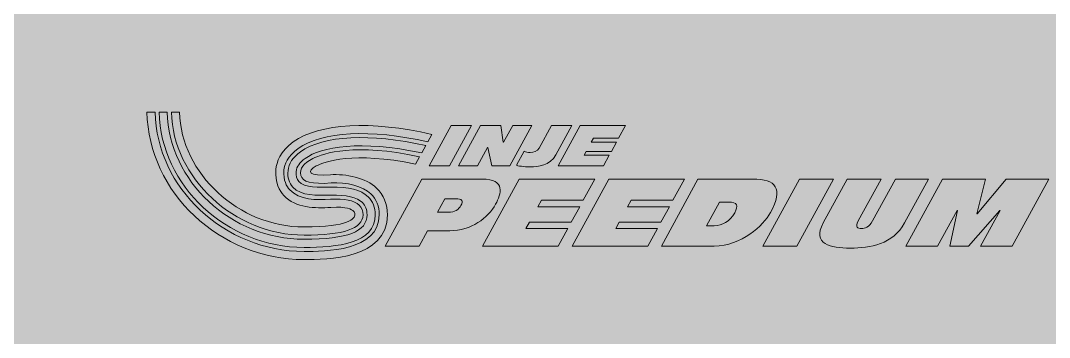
# Model space of a CAD drawing. Extents: x 127 to 452, y 317 to 642.
# Drawn here: x 216.1 to 343.7, y 522.6 to 561.9 of the extents above; entities that cross this region are included whole.
import ezdxf

# ---------------------------------------------------------------- set-up
doc = ezdxf.new("R2010")
doc.units = 0
doc.header["$MEASUREMENT"] = 0
doc.layers.add('Layer 1', color=7, linetype='Continuous', lineweight=0)
picture_1 = doc.add_image_def('image1.png', size_in_pixel=(1200, 1200))

# ---------------------------------------------------------------- blocks, each defined once
blk = doc.blocks.new('Block_2')
at = {"layer": 'Layer 1', "true_color": 0xd61619, "transparency": 33554687}
h = blk.add_hatch(color=12, dxfattribs=at)
h.dxf.hatch_style = 2
edge = h.paths.add_edge_path()
edge.add_spline(control_points=[(267.81, 538.11), (267.81, 538.11), (269.16, 538.11), (269.16, 538.11), (269.95, 538.11), (270.44, 538.45), (270.72, 538.96), (271.04, 539.54), (270.85, 539.79), (270.08, 539.79), (270.08, 539.79), (268.73, 539.79), (268.73, 539.79), (268.73, 539.79), (267.81, 538.11), (267.81, 538.11)], knot_values=[0, 0, 0, 0, 1, 1, 1, 2, 2, 2, 3, 3, 3, 4, 4, 4, 5, 5, 5, 5], degree=3, periodic=0)
edge = h.paths.add_edge_path()
edge.add_spline(control_points=[(265.86, 542.23), (265.86, 542.23), (273.31, 542.23), (273.31, 542.23), (276.33, 542.23), (275.7, 540.38), (275.02, 539.13), (274.07, 537.41), (271.98, 535.82), (269.35, 535.82), (269.35, 535.82), (266.56, 535.82), (266.56, 535.82), (266.56, 535.82), (265.52, 533.92), (265.52, 533.92), (265.52, 533.92), (261.31, 533.92), (261.31, 533.92), (261.31, 533.92), (265.86, 542.23), (265.86, 542.23)], knot_values=[0, 0, 0, 0, 1, 1, 1, 2, 2, 2, 3, 3, 3, 4, 4, 4, 5, 5, 5, 6, 6, 6, 7, 7, 7, 7], degree=3, periodic=0)
h = blk.add_hatch(color=12, dxfattribs=at)
h.dxf.hatch_style = 2
h.paths.add_polyline_path([(277.92, 542.23), (287.31, 542.23), (285.87, 539.6), (280.69, 539.6), (280.25, 538.8), (285.44, 538.8), (284.38, 536.87), (279.2, 536.87), (278.77, 536.09), (283.95, 536.09), (282.76, 533.92), (273.38, 533.92)])
h = blk.add_hatch(color=12, dxfattribs=at)
h.dxf.hatch_style = 2
h.paths.add_polyline_path([(289.05, 542.23), (298.43, 542.23), (296.99, 539.6), (291.81, 539.6), (291.38, 538.8), (296.56, 538.8), (295.5, 536.87), (290.32, 536.87), (289.9, 536.09), (295.08, 536.09), (293.88, 533.92), (284.5, 533.92)])
h = blk.add_hatch(color=12, dxfattribs=at)
h.dxf.hatch_style = 2
edge = h.paths.add_edge_path()
edge.add_spline(control_points=[(301.15, 536.45), (301.15, 536.45), (302.1, 536.45), (302.1, 536.45), (303.1, 536.45), (304.05, 536.97), (304.65, 538.06), (305.12, 538.92), (305.02, 539.38), (303.89, 539.38), (303.89, 539.38), (302.75, 539.38), (302.75, 539.38), (302.75, 539.38), (301.15, 536.45), (301.15, 536.45)], knot_values=[0, 0, 0, 0, 1, 1, 1, 2, 2, 2, 3, 3, 3, 4, 4, 4, 5, 5, 5, 5], degree=3, periodic=0)
edge = h.paths.add_edge_path()
edge.add_spline(control_points=[(300.1, 542.23), (300.1, 542.23), (306.88, 542.23), (306.88, 542.23), (309.78, 542.23), (310.73, 541.1), (309.08, 538.07), (308.22, 536.5), (305.48, 533.92), (302.12, 533.92), (302.12, 533.92), (295.56, 533.92), (295.56, 533.92), (295.56, 533.92), (300.1, 542.23), (300.1, 542.23)], knot_values=[0, 0, 0, 0, 1, 1, 1, 2, 2, 2, 3, 3, 3, 4, 4, 4, 5, 5, 5, 5], degree=3, periodic=0)
h = blk.add_hatch(color=12, dxfattribs=at)
h.dxf.hatch_style = 2
h.paths.add_polyline_path([(312.68, 542.23), (316.89, 542.23), (312.34, 533.92), (308.14, 533.92)])
h = blk.add_hatch(color=12, dxfattribs=at)
h.dxf.hatch_style = 2
edge = h.paths.add_edge_path()
edge.add_spline(control_points=[(325.71, 536.8), (324.26, 534.15), (321.48, 533.67), (318.97, 533.67), (316.56, 533.67), (314.18, 534.15), (315.63, 536.8), (315.63, 536.8), (318.6, 542.23), (318.6, 542.23), (318.6, 542.23), (322.8, 542.23), (322.8, 542.23), (322.8, 542.23), (319.96, 537.04), (319.96, 537.04), (319.53, 536.26), (319.92, 536.1), (320.36, 536.1), (320.79, 536.1), (321.31, 536.26), (321.74, 537.04), (321.74, 537.04), (324.58, 542.23), (324.58, 542.23), (324.58, 542.23), (328.68, 542.23), (328.68, 542.23), (328.68, 542.23), (325.71, 536.8), (325.71, 536.8)], knot_values=[0, 0, 0, 0, 1, 1, 1, 2, 2, 2, 3, 3, 3, 4, 4, 4, 5, 5, 5, 6, 6, 6, 7, 7, 7, 8, 8, 8, 9, 9, 9, 10, 10, 10, 10], degree=3, periodic=0)
h = blk.add_hatch(color=12, dxfattribs=at)
h.dxf.hatch_style = 2
h.paths.add_polyline_path([(330.4, 542.23), (335.75, 542.23), (334.68, 537.93), (334.7, 537.93), (338.3, 542.23), (343.61, 542.23), (339.06, 533.92), (335.11, 533.92), (337.54, 538.35), (337.52, 538.35), (333.64, 533.92), (331.31, 533.92), (332.25, 538.35), (332.23, 538.35), (329.81, 533.92), (325.86, 533.92)])
at = {"layer": 'Layer 1'}
for points in [[(277.92, 542.23), (287.31, 542.23), (285.87, 539.6), (280.69, 539.6), (280.25, 538.8), (285.44, 538.8), (284.38, 536.87), (279.2, 536.87), (278.77, 536.09), (283.95, 536.09), (282.76, 533.92), (273.38, 533.92)], [(289.05, 542.23), (298.43, 542.23), (296.99, 539.6), (291.81, 539.6), (291.38, 538.8), (296.56, 538.8), (295.5, 536.87), (290.32, 536.87), (289.9, 536.09), (295.08, 536.09), (293.88, 533.92), (284.5, 533.92)], [(312.68, 542.23), (316.89, 542.23), (312.34, 533.92), (308.14, 533.92)], [(330.4, 542.23), (335.75, 542.23), (334.68, 537.93), (334.7, 537.93), (338.3, 542.23), (343.61, 542.23), (339.06, 533.92), (335.11, 533.92), (337.54, 538.35), (337.52, 538.35), (333.64, 533.92), (331.31, 533.92), (332.25, 538.35), (332.23, 538.35), (329.81, 533.92), (325.86, 533.92)]]:
    blk.add_lwpolyline(points, close=True, dxfattribs=at)
for points, knots in [([(265.86, 542.23), (265.86, 542.23), (273.31, 542.23), (273.31, 542.23), (276.33, 542.23), (275.7, 540.38), (275.02, 539.13), (274.07, 537.41), (271.98, 535.82), (269.35, 535.82), (269.35, 535.82), (266.56, 535.82), (266.56, 535.82), (266.56, 535.82), (265.52, 533.92), (265.52, 533.92), (265.52, 533.92), (261.31, 533.92), (261.31, 533.92), (261.31, 533.92), (265.86, 542.23), (265.86, 542.23)], [0, 0, 0, 0, 1, 1, 1, 2, 2, 2, 3, 3, 3, 4, 4, 4, 5, 5, 5, 6, 6, 6, 7, 7, 7, 7]), ([(300.1, 542.23), (300.1, 542.23), (306.88, 542.23), (306.88, 542.23), (309.78, 542.23), (310.73, 541.1), (309.08, 538.07), (308.22, 536.5), (305.48, 533.92), (302.12, 533.92), (302.12, 533.92), (295.56, 533.92), (295.56, 533.92), (295.56, 533.92), (300.1, 542.23), (300.1, 542.23)], [0, 0, 0, 0, 1, 1, 1, 2, 2, 2, 3, 3, 3, 4, 4, 4, 5, 5, 5, 5]), ([(325.71, 536.8), (324.26, 534.15), (321.48, 533.67), (318.97, 533.67), (316.56, 533.67), (314.18, 534.15), (315.63, 536.8), (315.63, 536.8), (318.6, 542.23), (318.6, 542.23), (318.6, 542.23), (322.8, 542.23), (322.8, 542.23), (322.8, 542.23), (319.96, 537.04), (319.96, 537.04), (319.53, 536.26), (319.92, 536.1), (320.36, 536.1), (320.79, 536.1), (321.31, 536.26), (321.74, 537.04), (321.74, 537.04), (324.58, 542.23), (324.58, 542.23), (324.58, 542.23), (328.68, 542.23), (328.68, 542.23), (328.68, 542.23), (325.71, 536.8), (325.71, 536.8)], [0, 0, 0, 0, 1, 1, 1, 2, 2, 2, 3, 3, 3, 4, 4, 4, 5, 5, 5, 6, 6, 6, 7, 7, 7, 8, 8, 8, 9, 9, 9, 10, 10, 10, 10]), ([(267.81, 538.11), (267.81, 538.11), (269.16, 538.11), (269.16, 538.11), (269.95, 538.11), (270.44, 538.45), (270.72, 538.96), (271.04, 539.54), (270.85, 539.79), (270.08, 539.79), (270.08, 539.79), (268.73, 539.79), (268.73, 539.79), (268.73, 539.79), (267.81, 538.11), (267.81, 538.11)], [0, 0, 0, 0, 1, 1, 1, 2, 2, 2, 3, 3, 3, 4, 4, 4, 5, 5, 5, 5]), ([(301.15, 536.45), (301.15, 536.45), (302.1, 536.45), (302.1, 536.45), (303.1, 536.45), (304.05, 536.97), (304.65, 538.06), (305.12, 538.92), (305.02, 539.38), (303.89, 539.38), (303.89, 539.38), (302.75, 539.38), (302.75, 539.38), (302.75, 539.38), (301.15, 536.45), (301.15, 536.45)], [0, 0, 0, 0, 1, 1, 1, 2, 2, 2, 3, 3, 3, 4, 4, 4, 5, 5, 5, 5])]:
    blk.add_open_spline(points, degree=3, knots=knots, dxfattribs=at)
blk = doc.blocks.new('Block_3')
at = {"layer": 'Layer 1', "true_color": 0xd61619, "transparency": 33554687}
h = blk.add_hatch(color=12, dxfattribs=at)
h.dxf.hatch_style = 2
edge = h.paths.add_edge_path()
edge.add_spline(control_points=[(251.27, 532.25), (254.1, 532.25), (261.6, 532.25), (261.6, 537.81), (261.6, 539.13), (261.14, 540.27), (260.26, 541.12), (258.97, 542.38), (256.41, 542.92), (254.54, 542.76), (251.8, 542.52), (251.51, 543.23), (252.79, 543.88), (253.74, 544.36), (257.36, 545.7), (265.1, 544.09), (265.1, 544.09), (265.6, 545.01), (265.6, 545.01), (257.59, 546.73), (253.68, 545.44), (252.34, 544.78), (251.18, 544.2), (250.71, 543.54), (250.87, 542.69), (251.02, 541.88), (252.25, 541.57), (254.61, 541.75), (256.5, 541.89), (258.62, 541.31), (259.56, 540.4), (260.24, 539.74), (260.59, 538.85), (260.59, 537.81), (260.59, 533.26), (253.82, 533.26), (251.27, 533.26), (241.38, 533.26), (233, 541.14), (232.81, 550.54), (232.81, 550.54), (231.8, 550.54), (231.8, 550.54), (231.99, 540.59), (240.83, 532.25), (251.27, 532.25)], knot_values=[0, 0, 0, 0, 1, 1, 1, 2, 2, 2, 3, 3, 3, 4, 4, 4, 5, 5, 5, 6, 6, 6, 7, 7, 7, 8, 8, 8, 9, 9, 9, 10, 10, 10, 11, 11, 11, 12, 12, 12, 13, 13, 13, 14, 14, 14, 15, 15, 15, 15], degree=3, periodic=0)
h = blk.add_hatch(color=12, dxfattribs=at)
h.dxf.hatch_style = 2
edge = h.paths.add_edge_path()
edge.add_spline(control_points=[(251.27, 533.76), (255.38, 533.76), (260.09, 534.22), (260.09, 537.81), (260.09, 538.72), (259.79, 539.47), (259.21, 540.04), (258.32, 540.9), (256.77, 541.3), (254.61, 541.25), (254.61, 541.25), (254.51, 541.24), (254.51, 541.24), (253.17, 541.2), (251.33, 541.15), (250.61, 541.92), (250.34, 542.21), (250.23, 542.63), (250.28, 543.19), (250.34, 543.75), (250.72, 544.31), (251.4, 544.79), (253.41, 546.24), (258.24, 547.12), (265.86, 545.47), (265.86, 545.47), (266.37, 546.39), (266.37, 546.39), (259.45, 547.94), (253.66, 547.66), (250.81, 545.61), (249.89, 544.95), (249.36, 544.15), (249.28, 543.28), (249.2, 542.43), (249.4, 541.74), (249.88, 541.23), (250.91, 540.13), (252.92, 540.19), (254.54, 540.24), (254.54, 540.24), (254.64, 540.24), (254.64, 540.24), (256.49, 540.3), (257.83, 539.97), (258.51, 539.31), (258.9, 538.94), (259.08, 538.45), (259.08, 537.81), (259.08, 535.71), (256.67, 534.77), (251.27, 534.77), (242.2, 534.77), (234.51, 541.96), (234.32, 550.54), (234.32, 550.54), (233.31, 550.54), (233.31, 550.54), (233.5, 541.41), (241.65, 533.76), (251.27, 533.76)], knot_values=[0, 0, 0, 0, 1, 1, 1, 2, 2, 2, 3, 3, 3, 4, 4, 4, 5, 5, 5, 6, 6, 6, 7, 7, 7, 8, 8, 8, 9, 9, 9, 10, 10, 10, 11, 11, 11, 12, 12, 12, 13, 13, 13, 14, 14, 14, 15, 15, 15, 16, 16, 16, 17, 17, 17, 18, 18, 18, 19, 19, 19, 20, 20, 20, 20], degree=3, periodic=0)
h = blk.add_hatch(color=12, dxfattribs=at)
h.dxf.hatch_style = 2
edge = h.paths.add_edge_path()
edge.add_spline(control_points=[(250.52, 546.02), (253.51, 548.17), (259.5, 548.46), (266.62, 546.85), (266.62, 546.85), (267.12, 547.77), (267.12, 547.77), (259.6, 549.52), (253.19, 549.18), (249.93, 546.84), (248.31, 545.68), (247.86, 544.34), (247.78, 543.42), (247.63, 541.8), (248.24, 540.77), (248.78, 540.19), (250.23, 538.64), (252.65, 538.59), (254.6, 538.72), (256.57, 538.86), (257.22, 538.45), (257.4, 538.27), (257.53, 538.15), (257.58, 538.01), (257.57, 537.83), (257.56, 537.37), (256.9, 536.29), (251.27, 536.29), (243.16, 536.29), (236.03, 542.91), (235.83, 550.54), (235.83, 550.54), (234.82, 550.54), (234.82, 550.54), (235.02, 542.37), (242.62, 535.28), (251.27, 535.28), (256.19, 535.28), (258.51, 536.08), (258.58, 537.79), (258.6, 538.26), (258.44, 538.67), (258.11, 538.99), (257.48, 539.6), (256.28, 539.85), (254.53, 539.73), (252.81, 539.61), (250.68, 539.64), (249.51, 540.88), (249.11, 541.31), (248.66, 542.08), (248.78, 543.33), (248.85, 544.04), (249.2, 545.08), (250.52, 546.02)], knot_values=[0, 0, 0, 0, 1, 1, 1, 2, 2, 2, 3, 3, 3, 4, 4, 4, 5, 5, 5, 6, 6, 6, 7, 7, 7, 8, 8, 8, 9, 9, 9, 10, 10, 10, 11, 11, 11, 12, 12, 12, 13, 13, 13, 14, 14, 14, 15, 15, 15, 16, 16, 16, 17, 17, 17, 18, 18, 18, 18], degree=3, periodic=0)
at = {"layer": 'Layer 1'}
for points, knots in [([(251.27, 532.25), (254.1, 532.25), (261.6, 532.25), (261.6, 537.81), (261.6, 539.13), (261.14, 540.27), (260.26, 541.12), (258.97, 542.38), (256.41, 542.92), (254.54, 542.76), (251.8, 542.52), (251.51, 543.23), (252.79, 543.88), (253.74, 544.36), (257.36, 545.7), (265.1, 544.09), (265.1, 544.09), (265.6, 545.01), (265.6, 545.01), (257.59, 546.73), (253.68, 545.44), (252.34, 544.78), (251.18, 544.2), (250.71, 543.54), (250.87, 542.69), (251.02, 541.88), (252.25, 541.57), (254.61, 541.75), (256.5, 541.89), (258.62, 541.31), (259.56, 540.4), (260.24, 539.74), (260.59, 538.85), (260.59, 537.81), (260.59, 533.26), (253.82, 533.26), (251.27, 533.26), (241.38, 533.26), (233, 541.14), (232.81, 550.54), (232.81, 550.54), (231.8, 550.54), (231.8, 550.54), (231.99, 540.59), (240.83, 532.25), (251.27, 532.25)], [0, 0, 0, 0, 1, 1, 1, 2, 2, 2, 3, 3, 3, 4, 4, 4, 5, 5, 5, 6, 6, 6, 7, 7, 7, 8, 8, 8, 9, 9, 9, 10, 10, 10, 11, 11, 11, 12, 12, 12, 13, 13, 13, 14, 14, 14, 15, 15, 15, 15]), ([(251.27, 533.76), (255.38, 533.76), (260.09, 534.22), (260.09, 537.81), (260.09, 538.72), (259.79, 539.47), (259.21, 540.04), (258.32, 540.9), (256.77, 541.3), (254.61, 541.25), (254.61, 541.25), (254.51, 541.24), (254.51, 541.24), (253.17, 541.2), (251.33, 541.15), (250.61, 541.92), (250.34, 542.21), (250.23, 542.63), (250.28, 543.19), (250.34, 543.75), (250.72, 544.31), (251.4, 544.79), (253.41, 546.24), (258.24, 547.12), (265.86, 545.47), (265.86, 545.47), (266.37, 546.39), (266.37, 546.39), (259.45, 547.94), (253.66, 547.66), (250.81, 545.61), (249.89, 544.95), (249.36, 544.15), (249.28, 543.28), (249.2, 542.43), (249.4, 541.74), (249.88, 541.23), (250.91, 540.13), (252.92, 540.19), (254.54, 540.24), (254.54, 540.24), (254.64, 540.24), (254.64, 540.24), (256.49, 540.3), (257.83, 539.97), (258.51, 539.31), (258.9, 538.94), (259.08, 538.45), (259.08, 537.81), (259.08, 535.71), (256.67, 534.77), (251.27, 534.77), (242.2, 534.77), (234.51, 541.96), (234.32, 550.54), (234.32, 550.54), (233.31, 550.54), (233.31, 550.54), (233.5, 541.41), (241.65, 533.76), (251.27, 533.76)], [0, 0, 0, 0, 1, 1, 1, 2, 2, 2, 3, 3, 3, 4, 4, 4, 5, 5, 5, 6, 6, 6, 7, 7, 7, 8, 8, 8, 9, 9, 9, 10, 10, 10, 11, 11, 11, 12, 12, 12, 13, 13, 13, 14, 14, 14, 15, 15, 15, 16, 16, 16, 17, 17, 17, 18, 18, 18, 19, 19, 19, 20, 20, 20, 20]), ([(250.52, 546.02), (253.51, 548.17), (259.5, 548.46), (266.62, 546.85), (266.62, 546.85), (267.12, 547.77), (267.12, 547.77), (259.6, 549.52), (253.19, 549.18), (249.93, 546.84), (248.31, 545.68), (247.86, 544.34), (247.78, 543.42), (247.63, 541.8), (248.24, 540.77), (248.78, 540.19), (250.23, 538.64), (252.65, 538.59), (254.6, 538.72), (256.57, 538.86), (257.22, 538.45), (257.4, 538.27), (257.53, 538.15), (257.58, 538.01), (257.57, 537.83), (257.56, 537.37), (256.9, 536.29), (251.27, 536.29), (243.16, 536.29), (236.03, 542.91), (235.83, 550.54), (235.83, 550.54), (234.82, 550.54), (234.82, 550.54), (235.02, 542.37), (242.62, 535.28), (251.27, 535.28), (256.19, 535.28), (258.51, 536.08), (258.58, 537.79), (258.6, 538.26), (258.44, 538.67), (258.11, 538.99), (257.48, 539.6), (256.28, 539.85), (254.53, 539.73), (252.81, 539.61), (250.68, 539.64), (249.51, 540.88), (249.11, 541.31), (248.66, 542.08), (248.78, 543.33), (248.85, 544.04), (249.2, 545.08), (250.52, 546.02)], [0, 0, 0, 0, 1, 1, 1, 2, 2, 2, 3, 3, 3, 4, 4, 4, 5, 5, 5, 6, 6, 6, 7, 7, 7, 8, 8, 8, 9, 9, 9, 10, 10, 10, 11, 11, 11, 12, 12, 12, 13, 13, 13, 14, 14, 14, 15, 15, 15, 16, 16, 16, 17, 17, 17, 18, 18, 18, 18])]:
    blk.add_open_spline(points, degree=3, knots=knots, dxfattribs=at)
blk = doc.blocks.new('Block_1')
at = {"layer": 'Layer 1'}
for points in [[(269.51, 548.88), (272.03, 548.88), (269.29, 543.89), (266.77, 543.89)], [(273.14, 548.88), (275.67, 548.88), (275.97, 546.8), (275.99, 546.8), (277.13, 548.88), (279.49, 548.88), (276.76, 543.89), (274.54, 543.89), (274.03, 546.16), (274.02, 546.16), (272.78, 543.89), (270.41, 543.89)], [(285.49, 548.88), (291.12, 548.88), (290.25, 547.3), (287.15, 547.3), (286.88, 546.83), (289.99, 546.83), (289.36, 545.67), (286.25, 545.67), (285.99, 545.2), (289.1, 545.2), (288.39, 543.89), (282.76, 543.89)]]:
    blk.add_lwpolyline(points, close=True, dxfattribs=at)
blk.add_open_spline([(278.56, 545.68), (278.77, 545.58), (279.02, 545.54), (279.31, 545.54), (279.7, 545.54), (280.18, 545.62), (280.42, 546.08), (280.42, 546.08), (281.96, 548.88), (281.96, 548.88), (281.96, 548.88), (284.48, 548.88), (284.48, 548.88), (284.48, 548.88), (282.49, 545.25), (282.49, 545.25), (281.75, 543.89), (280.24, 543.75), (279.38, 543.75), (278.86, 543.75), (278.02, 543.79), (277.62, 543.95), (277.62, 543.95), (278.56, 545.68), (278.56, 545.68)], degree=3, knots=[0, 0, 0, 0, 1, 1, 1, 2, 2, 2, 3, 3, 3, 4, 4, 4, 5, 5, 5, 6, 6, 6, 7, 7, 7, 8, 8, 8, 8], dxfattribs=at)
for name in ['Block_3', 'Block_2']:
    blk.add_blockref(name, (0, 0), dxfattribs=at)
blk = doc.blocks.new('Block_0')
at = {"layer": 'Layer 1', "true_color": 0x000000, "transparency": 33554551}
h = blk.add_hatch(color=18, dxfattribs=at)
h.dxf.hatch_style = 2
edge = h.paths.add_edge_path()
edge.add_arc((289.55, 483.5), 123.43, 0, 360)
at = {"layer": 'Layer 1'}
blk.add_circle((289.55, 483.5), 123.43, dxfattribs=at)
blk.add_blockref('Block_1', (0, 0), dxfattribs=at)
image = blk.add_image(picture_1, insert=(127.05, 316.78), size_in_units=(325, 325), dxfattribs=at)

msp = doc.modelspace()

# ---------------------------------------------------------------- block references
at = {"layer": 'Layer 1'}
msp.add_blockref('Block_0', (0, 0), dxfattribs=at)

doc.saveas('drawing.dxf')
